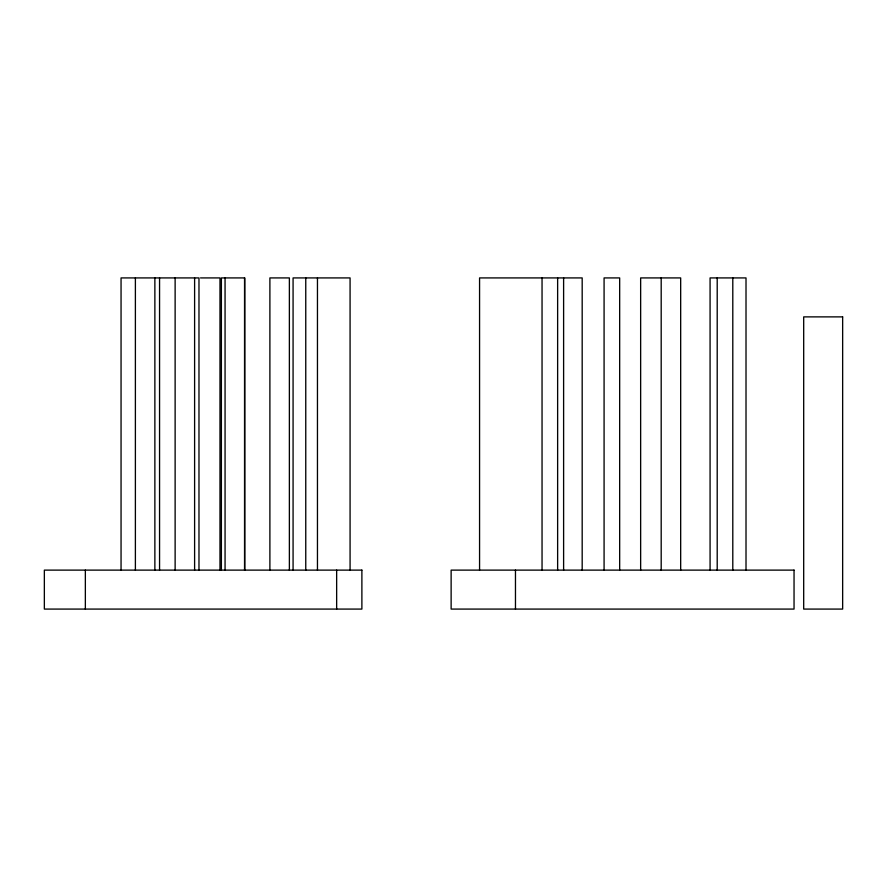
<?xml version="1.0" encoding="UTF-8"?>
<svg xmlns="http://www.w3.org/2000/svg" width="887" height="887" viewBox="0 0 887 887"><rect width="100%" height="100%" fill="white"/><g stroke="black" fill="none" stroke-linecap="round" stroke-linejoin="round"><path stroke-width="1.33" d="M200.517 277.919L219.987 277.919L219.987 570.119M746.011 570.119L746.011 277.919L710.077 277.919L710.077 570.119M732.795 277.919L732.795 570.119M717.206 277.919L717.206 570.119M680.673 570.119L680.673 277.919L640.647 277.919L640.647 570.119M661.192 277.919L661.192 570.119M619.669 570.119L619.669 277.919L604.08 277.919L604.08 570.119M582.182 570.119L582.182 277.919L479.568 277.919L479.568 570.119M563.611 277.919L563.611 570.119M557.635 277.919L557.635 570.119M542.046 277.919L542.046 570.119M515.469 570.119L515.469 609.081M350.077 570.119L350.077 277.919L293.076 277.919L293.076 570.119M336.65 570.119L336.65 609.081M317.457 277.919L317.457 570.119M305.76 277.919L305.76 570.119M289.373 570.119L289.373 277.919L269.892 277.919L269.892 570.119M244.745 570.119L244.745 277.919L221.373 277.919L221.373 570.119M244.546 277.919L244.546 570.119M225.065 277.919L225.065 570.119M198.976 570.119L198.976 277.919L121.053 277.919L121.053 570.119M194.608 277.919L194.608 570.119M175.127 277.919L175.127 570.119M159.56 277.919L159.56 570.119M154.87 277.919L154.87 570.119M135.389 277.919L135.389 570.119M85.352 570.119L85.352 609.081M842.65 316.881L803.689 316.881L803.689 609.081L842.65 609.081L842.65 316.881M361.885 570.119L44.35 570.119L44.35 609.081L361.885 609.081L361.885 570.119M794.042 570.119L451.128 570.119L451.128 609.081L794.042 609.081L794.042 570.119"/></g></svg>
